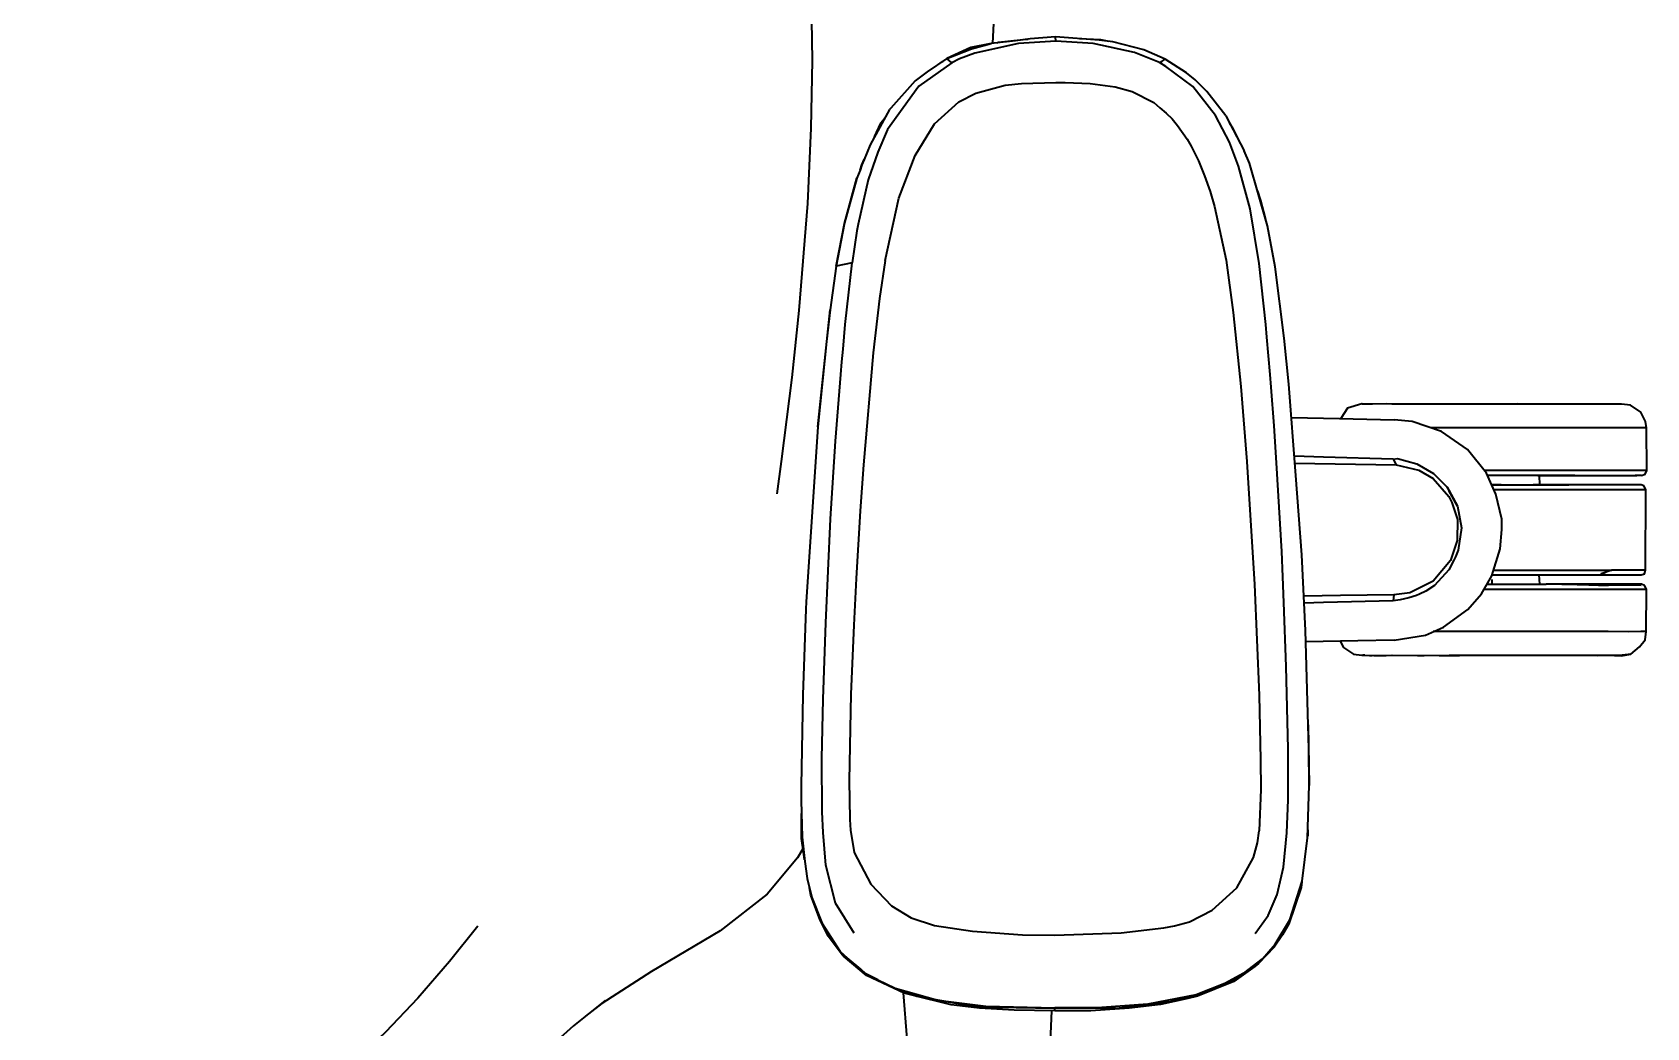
# Model space of a CAD drawing. Header units: inches. Extents: x -374 to 377, y -395 to 394.
# Drawn here: x 15.3 to 377.3, y -112.3 to 111 of the extents above; entities that cross this region are included whole.
import ezdxf

# ---------------------------------------------------------------- set-up
doc = ezdxf.new("R2010")
doc.units = ezdxf.units.IN
doc.header["$MEASUREMENT"] = 0
doc.layers.add('Lager 1', color=7, linetype='Continuous')

msp = doc.modelspace()

# ---------------------------------------------------------------- linework, layer by layer
at = {"layer": 'Lager 1', "color": 7, "lineweight": 35}
for points in [[(177.67, 193.79), (179.48, 188.25), (182.51, 177.41), (184.96, 166.43), (187.48, 150.88), (188.83, 138.53), (189.88, 122.8), (190.21, 104.65), (189.94, 89.47), (189.14, 72.56), (187.23, 48.6), (185.64, 33.55), (183.27, 14.73), (182.26, 7.46)], [(226.28, 193.79), (228.52, 181.6), (230.61, 163.79), (231.63, 141.96), (231.64, 131.68), (231.38, 123.32), (230.65, 108.51)], [(244.84, 109), (236.47, 108.47), (226.7, 106.29), (223.24, 104.98), (221.52, 104.11)], [(244.77, 109.92), (239.11, 109.51), (235.83, 109.03), (230.33, 108.48)], [(231.64, 108.61), (232.02, 108.73), (237.52, 109.37), (238.64, 109.44)], [(257.59, 108.81), (254.55, 109.23), (244.77, 109.92)], [(244.84, 109), (244.77, 109.92)], [(268.11, 104.16), (262.45, 106.43), (253.24, 108.45), (244.84, 109)], [(250.12, 109.55), (254.86, 109.32)], [(254.86, 109.32), (256.69, 108.94)], [(269.39, 104.94), (264.59, 107), (257.59, 108.81)], [(220.41, 105.09), (216.02, 102.11), (213.28, 100.09)], [(230.33, 108.48), (225.78, 107.57), (220.41, 105.09)], [(220.41, 105.09), (225.92, 107.29), (230.33, 108.48)], [(221.52, 104.11), (220.41, 105.09)], [(221.52, 104.11), (214.1, 98.9), (207.1, 89.18), (204.9, 84.09), (202.8, 77.91), (200.52, 67.95), (200.26, 66.46), (199.14, 59.23)], [(218.96, 104.1), (219.4, 104.44)], [(219.4, 104.44), (219.56, 104.52)], [(268.11, 104.16), (268.28, 104.26), (268.65, 104.48), (269.39, 104.94)], [(290.43, 59.12), (288.42, 71.41), (285.82, 80.98), (283.77, 86.31), (280.62, 92.29), (275.54, 98.81), (269.51, 103.33), (268.11, 104.16)], [(274.13, 101.87), (269.39, 104.94)], [(278.71, 97.68), (276.08, 100.3), (274.13, 101.87)], [(206.54, 59.76), (209.61, 73.8), (213.27, 83.34), (217.62, 90.47), (223.1, 95.38), (226.89, 97.33), (233.49, 99.1), (237.14, 99.49), (244.83, 99.74)], [(213.28, 100.09), (207.87, 93.97), (207.58, 93.63)], [(244.83, 99.74), (246.9, 99.7), (252.56, 99.5), (258.13, 98.72), (261.94, 97.65), (266.82, 95.22), (268.18, 94.03), (269.59, 92.83), (270.9, 91.52), (272.15, 90.09), (274.26, 87.03), (275.21, 85.45), (276.04, 83.82), (276.84, 82.15), (278.21, 78.79), (279.41, 75.29), (280.41, 71.88), (283.03, 59.83)], [(282.93, 92.2), (278.71, 97.68)], [(207.58, 93.63), (203.18, 85.75), (201.88, 82.43), (201.32, 81.21), (200.95, 80.08), (200.21, 78.22)], [(204.16, 87.5), (205.61, 90.6)], [(205.61, 90.6), (206.72, 92.1)], [(206.36, 91.45), (205.61, 90.6)], [(282.93, 92.2), (287.08, 84.4)], [(283.79, 90.59), (284.39, 89.72), (285.4, 87.57)], [(285.4, 87.57), (284.39, 89.72), (283.79, 90.59)], [(288.23, 81.6), (287.08, 84.4)], [(200.95, 80.08), (201.32, 81.21), (201.88, 82.43)], [(294.03, 58.4), (292.28, 67.56), (288.23, 81.6)], [(200.21, 78.22), (197.45, 68.2), (195.6, 58.51)], [(195.6, 58.51), (197.44, 68.09), (200.21, 78.22)], [(290.04, 75.34), (290.73, 73.24), (291.8, 69.28), (291.83, 69.12)], [(192.7, -68.45), (192.44, -63.82), (192.36, -51.85), (192.68, -38.61), (193.25, -21.43), (194.35, 1.85), (195.46, 19.26), (196.63, 34.26), (196.84, 37.1), (197.13, 39.89), (197.64, 45.41), (199.14, 59.23)], [(195.6, 58.51), (194.22, 48.76)], [(199.14, 59.23), (195.6, 58.51)], [(206.54, 59.76), (205.3, 51.27), (203.9, 39.09), (201.71, 13.98), (200.97, 3.63), (200.05, -11.51), (199.52, -21.96), (198.91, -37.48), (198.47, -56.83), (198.68, -65.6), (198.84, -67.99)], [(283.03, 59.83), (284.63, 48.16), (286.31, 31.55), (287.68, 14.68), (289.42, -12.88), (290.42, -37.66), (290.76, -52.22), (290.8, -58.82), (290.45, -68.09)], [(291.92, 45.47), (290.43, 59.12)], [(297.12, 32.02), (296.02, 42.36), (294.03, 58.4)], [(194.22, 48.76), (193.4, 41.63), (192.5, 32.79), (191.51, 22.52)], [(191.51, 22.52), (194.22, 48.76)], [(292.91, 34.21), (292.14, 42.57), (291.92, 45.47)], [(296.61, -68.57), (296.92, -61.13), (296.92, -49.73), (296.45, -31.22), (295.93, -16.88), (295.71, -11.18), (295.48, -5.43), (294.33, 14.44), (293.8, 22.7), (293.11, 31.37), (292.91, 34.21)], [(300.02, -6.24), (298.67, 11.58), (297.12, 32.02)], [(313.45, 27.66), (310.24, 26.64), (308.71, 24.35)], [(314.58, 27.57), (313.45, 27.66)], [(377.3, 22.24), (377.07, 23.7), (375.99, 25.77), (373.68, 27.35), (371.7, 27.55), (371.46, 27.55), (370.09, 27.58), (369.46, 27.55), (366.34, 27.6), (365.11, 27.55), (362.45, 27.55), (359.3, 27.55), (357.89, 27.55), (354.06, 27.55), (349.85, 27.55), (348.06, 27.55), (340.85, 27.55), (340.65, 27.55), (337.23, 27.55), (335.33, 27.56), (330.42, 27.55), (327.44, 27.55), (326.03, 27.55), (322.88, 27.55), (320.21, 27.55), (318.9, 27.61), (315.86, 27.55), (315.19, 27.59), (313.87, 27.55), (313.61, 27.56), (313.45, 27.66)], [(354.47, 27.55), (348.27, 27.62), (340.85, 27.55)], [(191.51, 22.52), (188.88, -16.79)], [(297.68, 24.61), (308.46, 24.36), (320.68, 24.09)], [(320.71, -25.35), (327.7, -24.21), (331.76, -22.43), (337.22, -18.51), (340.28, -14.93), (342.62, -10.89), (344.48, -4.89), (344.83, -0.56), (344.82, 1.82), (343.52, 7.38), (341.39, 12.13), (337.13, 17.42), (331.35, 21.47), (324.76, 23.7), (320.68, 24.09)], [(377.3, 22.24), (376.54, 22.26), (375.94, 22.24), (375.08, 22.24), (373.93, 22.24), (372.97, 22.24), (372.18, 22.24), (371.27, 22.24), (370.3, 22.24), (369.2, 22.24), (368.03, 22.24), (366.74, 22.24), (365.38, 22.24), (363.89, 22.24), (362.34, 22.24), (360.66, 22.24), (358.93, 22.24), (357.08, 22.24), (355.2, 22.24), (353.22, 22.24), (351.19, 22.24), (349.11, 22.24), (346.99, 22.24), (344.85, 22.24), (342.69, 22.24), (340.53, 22.24), (338.39, 22.24), (336.25, 22.24), (334.19, 22.24), (332.15, 22.24), (330.17, 22.24), (329.07, 22.24)], [(377.32, 12.68), (377.3, 22.24)], [(320.49, 15.27), (304.85, 15.72), (298.34, 15.92)], [(320.49, 15.27), (321.42, 15.36), (325.81, 14.16), (329.49, 12.01), (332.56, 8.99)], [(320.49, 15.27), (321.12, 13.96)], [(298.46, 14.32), (302.92, 14.26), (321.12, 13.96)], [(321.12, 13.96), (326.24, 12.76), (329.48, 10.89), (332.94, 6.88), (333.62, 5.5), (334.89, 1.74), (334.79, -3.01), (333.36, -7.46), (329.45, -12.12), (324.19, -14.75), (320.6, -15.17)], [(377.32, 12.68), (376.16, 12.68), (374.07, 12.68), (370.47, 12.68), (364.51, 12.68), (359.21, 12.68), (358.08, 12.68), (357.48, 12.68), (356.12, 12.68), (347.23, 12.68), (340.95, 12.68)], [(361.21, 11.61), (351.5, 11.61), (343.64, 11.6), (341.63, 11.6)], [(352.89, 11.61), (375.14, 11.61)], [(353.36, 9.49), (353.28, 11.61)], [(376.17, 11.61), (374.75, 11.61)], [(376.17, 11.61), (376.97, 11.89), (377.32, 12.68)], [(332.94, 8.27), (332.92, 8.32), (332.92, 8.33), (332.56, 8.99)], [(332.56, 8.99), (332.95, 8.3), (334.87, 4.68)], [(332.56, 8.99), (332.94, 8.27), (332.97, 8.23), (334.87, 4.68)], [(334.87, 4.68), (332.98, 8.22), (332.97, 8.23), (332.97, 8.23)], [(344.72, 9.49), (342.58, 9.49)], [(342.66, 9.49), (359.86, 9.49)], [(343.05, 8.42), (345.75, 8.43), (349.97, 8.43), (351.91, 8.43), (353.86, 8.43), (357.73, 8.43), (363.3, 8.43), (365.94, 8.43), (368.17, 8.45), (370.99, 8.43)], [(376.1, 9.49), (351.86, 9.49)], [(370.99, 8.43), (374.62, 8.43), (376.92, 8.43), (377.14, 8.43)], [(377.14, 8.43), (376.69, 9.24), (376.1, 9.49)], [(377.02, -9.63), (377.14, 8.43)], [(334.87, 4.68), (335.81, -0.13), (335.07, -5.16), (334.47, -6.69), (334.11, -7.43), (332.93, -9.57), (329.78, -13.09), (327.82, -14.38), (326.4, -15.05), (325.7, -15.36), (323.99, -15.89), (322.02, -16.34), (320.5, -16.52)], [(300.79, -23.17), (300.02, -6.24)], [(342.69, -10.69), (345.45, -10.69), (351.75, -10.69), (357.86, -10.69), (364.97, -10.69)], [(343.01, -9.65), (345.38, -9.63), (349.21, -9.63), (351.36, -9.63), (353.47, -9.63), (357.6, -9.64), (360.36, -9.63), (363.29, -9.63), (368.03, -9.63), (369.51, -9.63)], [(353.24, -10.71), (374.73, -10.69), (375.94, -10.69), (376.06, -10.69)], [(353.35, -12.81), (353.24, -10.69)], [(369.51, -9.63), (367.09, -10.48), (368.59, -10.69)], [(377.02, -9.63), (375.47, -9.63), (372.93, -9.63), (369.51, -9.63)], [(376.07, -10.69), (376.83, -10.47), (377.02, -9.63)], [(340.89, -13.88), (347.22, -13.88), (356.11, -13.88), (363.68, -13.88), (369.33, -13.88), (373.71, -13.88), (375.31, -13.88), (376.13, -13.88), (376.15, -13.88), (377.25, -13.88)], [(341.51, -12.8), (341.68, -12.8), (346.57, -12.82), (354.75, -12.81)], [(342.66, -12.8), (342.66, -11.76)], [(368.71, -13.06), (354.75, -12.81)], [(359.94, -12.82), (354.75, -12.81)], [(373.57, -12.81), (358.63, -12.82)], [(359.94, -12.82), (368.71, -13.06)], [(366.93, -12.87), (359.94, -12.82)], [(368.22, -12.87), (363.3, -12.82)], [(370.48, -12.87), (366, -12.82)], [(372.3, -12.87), (368.44, -12.82)], [(376.05, -13.03), (368.71, -13.06)], [(376.05, -13.03), (372.3, -12.87)], [(373.57, -12.81), (376.05, -13.03)], [(376.16, -12.82), (375.6, -12.82), (373.57, -12.81)], [(377.25, -13.88), (376.82, -13.07), (376.16, -12.82)], [(377.23, -23.44), (377.25, -13.88)], [(188.88, -16.79), (188.79, -18.39), (188.1, -37.6)], [(308.66, -15.37), (300.44, -15.5)], [(320.5, -16.52), (304.84, -16.92), (300.51, -17.05)], [(320.6, -15.17), (308.66, -15.37)], [(320.6, -15.17), (320.5, -16.52)], [(301.61, -57.97), (301.56, -49.71), (300.79, -23.17)], [(377.23, -23.44), (375.99, -23.44), (373.34, -23.45), (368.67, -23.44), (363.01, -23.44), (357.08, -23.44), (350.32, -23.44), (341.58, -23.44), (334, -23.44), (329.45, -23.44)], [(373.76, -28.5), (375.69, -26.83), (376.95, -25.3), (377.23, -23.44)], [(320.71, -25.35), (312.54, -25.47), (300.87, -25.74)], [(308.6, -25.56), (309.34, -26.98), (311.55, -28.51), (313.42, -28.72)], [(313.42, -28.72), (314.13, -28.75), (316.78, -28.76), (320.33, -28.75), (325.95, -28.76), (327.44, -28.76), (333, -28.75), (337.16, -28.75)], [(314.13, -28.75), (313.67, -28.75), (313.7, -28.75), (313.87, -28.75), (315.19, -28.79), (315.78, -28.76)], [(316.14, -28.76), (318.9, -28.82), (320.21, -28.75)], [(330.77, -28.76), (335.33, -28.77), (337.23, -28.75)], [(337.23, -28.75), (340.85, -28.75), (348.07, -28.75), (357.03, -28.75), (364.44, -28.75), (369.05, -28.75), (371.87, -28.74)], [(365.11, -28.75), (366.34, -28.8), (369.46, -28.75), (370.1, -28.78), (371.6, -28.89)], [(371.6, -28.89), (373.76, -28.5)], [(371.87, -28.74), (371.6, -28.89)], [(373.76, -28.5), (371.87, -28.74)], [(188.1, -37.6), (187.71, -58.03)], [(301.41, -44.37), (301.61, -57.97)], [(187.71, -58.03), (187.72, -61.27), (187.98, -69.56)], [(301.3, -69.69), (301.61, -57.97)], [(187.8, -69.79), (187.82, -64.22)], [(199.63, -91.05), (195.46, -84.33), (193.29, -75.8), (192.7, -68.45)], [(198.84, -67.99), (199.62, -72.93), (203.36, -80.1), (208.03, -84.94), (212.43, -87.63), (217.62, -89.31)], [(271.44, -89.4), (274.79, -88.51), (279.89, -85.93), (285.45, -80.89), (289.15, -74.09), (290.05, -70.83), (290.45, -68.09)], [(289.56, -91.14), (292.42, -87.13), (294.47, -82.39), (295.9, -76.26), (296.61, -68.57)], [(301.35, -67.89), (301.33, -69.15)], [(188.13, -72.14), (186.94, -74.17), (180.1, -82.3), (169.6, -90.54), (154.16, -99.67), (143.08, -106.81), (139.4, -109.64)], [(187.8, -69.79), (188, -69.77)], [(188.51, -74.59), (188.32, -73.45), (187.8, -69.79)], [(187.98, -69.56), (188.56, -75)], [(294.28, -93.13), (297.29, -88.03), (300.07, -79.39), (301.3, -69.69)], [(301.33, -69.15), (301.31, -69.18)], [(301.33, -69.15), (301.31, -69.33)], [(188.56, -75), (189.08, -78.83), (190.17, -83.09)], [(300.01, -79.55), (299.85, -80.84), (297.07, -88.97), (295.63, -91.42), (293.82, -94.23), (290.29, -97.89), (289.44, -98.53)], [(244.6, -108.48), (235.49, -108.31), (227.76, -107.87), (221.38, -107.1), (212.94, -105.05), (210.82, -104.5), (202.42, -100.52), (197.26, -96.21), (196.94, -95.91), (193.76, -91.75), (191.98, -88.15), (189.89, -82.51), (189.61, -80.89)], [(190.17, -83.09), (192.43, -88.9), (196.49, -95.18), (198.07, -96.61)], [(115.28, -89.48), (108.92, -97.42), (101.81, -105.66), (94.52, -113.24), (89.88, -117.66), (81.7, -124.52), (74.78, -129.51), (67.57, -133.98), (58.1, -138.82), (48.17, -142.76), (40.03, -145.32), (31.61, -147.43), (23.34, -149.06), (15.35, -150.24)], [(217.62, -89.31), (226.17, -90.62), (237.36, -91.41), (244.61, -91.51)], [(244.61, -91.51), (259.47, -91), (269.09, -89.87), (271.44, -89.4)], [(291.17, -96.8), (294.03, -93.51), (294.28, -93.13)], [(204.91, -101.53), (202.24, -100.14), (201.1, -99.16), (198.07, -96.61)], [(287.03, -100.05), (291.17, -96.8)], [(289.44, -98.53), (284.77, -101.86), (276.59, -105.2), (274.41, -105.72), (268.34, -107.02), (261.26, -107.85), (252.72, -108.47), (244.6, -108.48)], [(287.03, -100.05), (282.75, -102.35), (276.33, -104.85)], [(276.33, -104.85), (284.17, -101.84), (287.03, -100.05)], [(289.44, -98.53), (288.13, -99.18)], [(204.91, -101.53), (208.85, -103.38)], [(208.85, -103.38), (218.38, -106.05)], [(208.85, -103.38), (213.67, -105.19)], [(213.12, -135.4), (210.68, -104.43)], [(276.33, -104.85), (265.48, -106.96), (255.13, -107.7), (244.59, -107.83)], [(244.6, -107.84), (259.06, -107.8), (270.49, -106.41), (276.33, -104.85)], [(143.77, -106.18), (136.68, -111.8), (128.63, -119.05), (112.67, -134.36)], [(213.67, -105.19), (218.54, -106.11), (227.17, -107.57)], [(218.38, -106.05), (213.67, -105.19)], [(218.38, -106.05), (229.12, -107.45), (244.59, -107.83)], [(227.17, -107.57), (218.38, -106.05)], [(227.17, -107.57), (244.6, -107.84)], [(243.87, -108.47), (242.15, -148.17), (241.9, -150.03), (240.84, -151.33)], [(244.6, -108.48), (244.59, -107.84)]]:
    msp.add_lwpolyline(points, dxfattribs=at)

doc.saveas('drawing.dxf')
